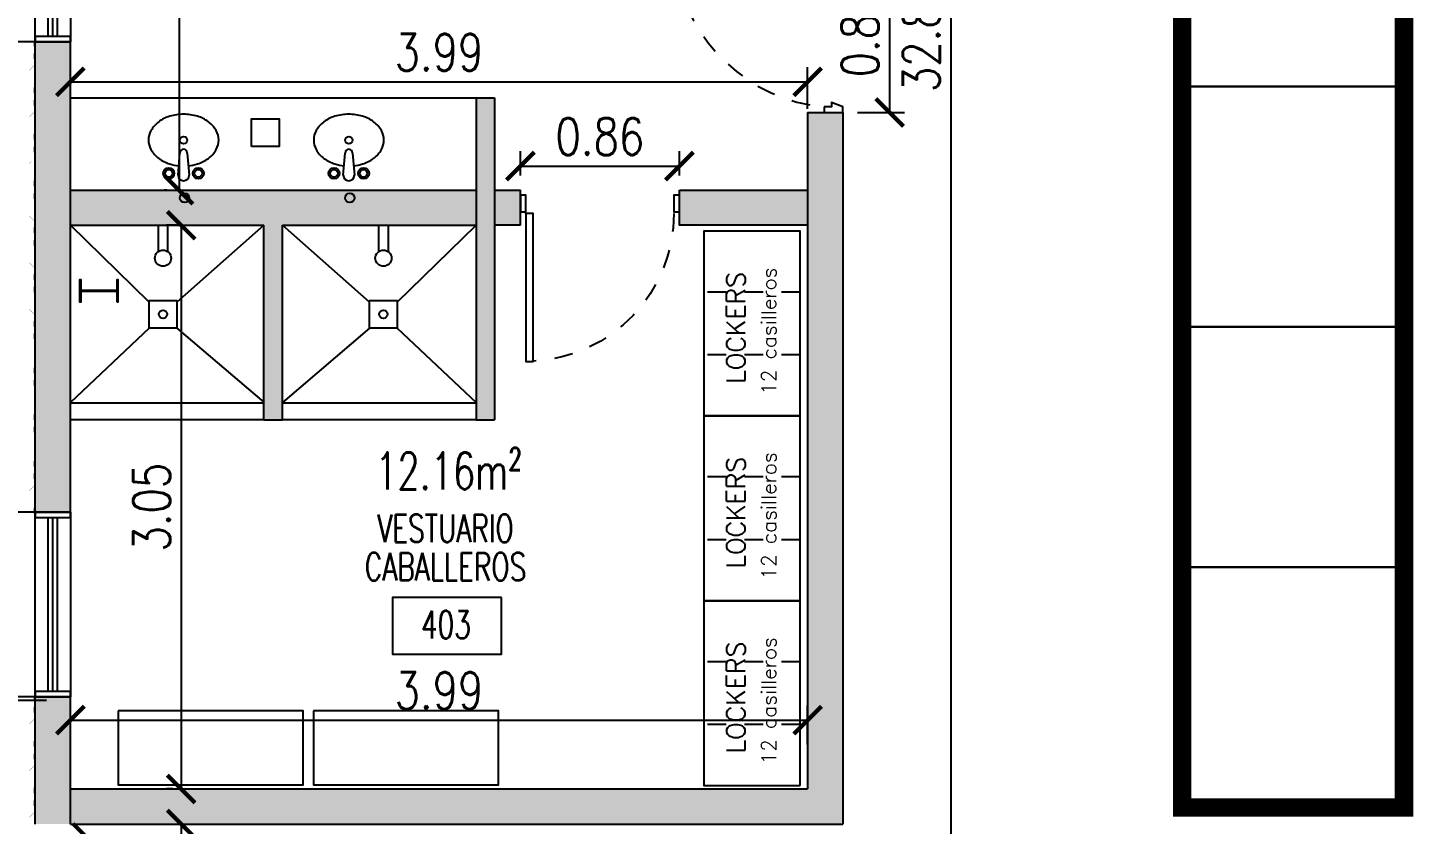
# Model space of a CAD drawing. Header units: millimetres. Extents: x -129 to 3172, y -143 to 919.
# Drawn here: x -53.43 to -45.94, y 16.71 to 21.02 of the extents above; entities that cross this region are included whole.
import ezdxf
from ezdxf.enums import TextEntityAlignment as Align

# ---------------------------------------------------------------- set-up
doc = ezdxf.new("R2010")
doc.units = ezdxf.units.MM
doc.header["$LTSCALE"] = 0.1
for name, pattern in [('DASHED2', [0.375, 0.25, -0.125]), ('HIDDEN', [9.525, 6.35, -3.175]), ('HIDDEN2', [0.1875, 0.125, -0.0625])]:
    doc.linetypes.add(name, pattern=pattern)
for name, color, linetype in [('A-CHAPA TRAPEZOIDAL', 3, 'Continuous'), ('A-CORDONES', 2, 'Continuous'), ('A-LADRILLO HUECO 12', 3, 'Continuous'), ('A-MURO BLOCK', 4, 'Continuous'), ('C-ALUMINIO', 140, 'Continuous'), ('C-MADERA', 8, 'Continuous'), ('E-GENERAL', 8, 'Continuous'), ('E-MOBILIARIO', 1, 'Continuous'), ('E-REJILLAS', 8, 'Continuous'), ('E-SANITARIO', 8, 'Continuous'), ('E-TXT', 7, 'Continuous'), ('H-HATCH MURO', 252, 'Continuous'), ('MET-COLUMNA METALICA', 3, 'Continuous'), ('P-PINT VIAL AMARILLA', 9, 'Continuous'), ('R-CUADRO REF', 1, 'Continuous'), ('R-NOMBRE LOCAL', 7, 'Continuous'), ('zA-COTAS', 1, 'Continuous'), ('zA-TXT SUPS', 2, 'Continuous')]:
    doc.layers.add(name, color=color, linetype=linetype)
doc.styles.add('ROMANS', font='ROMANS.SHX', dxfattribs={"width": 0.8, "height": 0.2})
doc.styles.add('VAUX', font='romans.shx', dxfattribs={"width": 0.85})
doc.dimstyles.new('COTA 1-125', dxfattribs={"dimtxt": 0.2, "dimasz": 0.15, "dimexe": 0.08, "dimexo": 0.08, "dimgap": 0.06, "dimtad": 1, "dimzin": 0, "dimdsep": 46, "dimtxsty": 'ROMANS', "dimblk": 'ARCHTICK', "dimcen": 0, "dimclrd": 256, "dimclre": 8, "dimclrt": 3, "dimadec": 0, "dimazin": 0, "dimtfac": 1, "dimtofl": 0, "dimtmove": 0, "dimatfit": 3, "dimldrblk": 'ARCHTICK', "dimfxl": 1, "dimtolj": 1, "dimtzin": 0, "dimlwd": -1, "dimlwe": -1, "dimarcsym": 0})

# ---------------------------------------------------------------- blocks, each defined once
blk = doc.blocks.new('COL MET 20')
at = {"layer": 'MET-COLUMNA METALICA'}
blk.add_hatch(color=256, dxfattribs=at).paths.add_polyline_path([(-0.0971, -0.0036, -0.414214), (-0.0935, 0), (0.0935, 0, -0.414214), (0.0971, -0.0036), (0.0971, -0.0568), (0.1045, -0.0568), (0.1045, 0.0615), (0.0971, 0.0615), (0.0971, 0.0083, -0.414214), (0.0935, 0.0047), (-0.0935, 0.0047, -0.414214), (-0.0971, 0.0083), (-0.0971, 0.0615), (-0.1045, 0.0615), (-0.1045, -0.0568), (-0.0971, -0.0568)])
blk.add_lwpolyline([(-0.0971, -0.0568), (-0.1045, -0.0568), (-0.1045, 0.0615), (-0.0971, 0.0615), (-0.0971, 0.0083, 0.414214), (-0.0935, 0.0047), (0.0935, 0.0047, 0.414214), (0.0971, 0.0083), (0.0971, 0.0615), (0.1045, 0.0615), (0.1045, -0.0568), (0.0971, -0.0568), (0.0971, -0.0036, 0.414214), (0.0935, 0), (-0.0935, 0, 0.414214), (-0.0971, -0.0036)], format="xyb", close=True, dxfattribs=at)
blk = doc.blocks.new('P MADERA 086')
at = {"layer": 'C-MADERA'}
for p, q in [((0.0344, 0.1032), (0.0344, 0.9, 0.0208)), ((0.0344, 0.9, 0.0208), (0.0815, 0.9, 0.0208)), ((0.0815, 0.9, 0.0208), (0.0815, 0.1032)), ((0.0203, 0.8657, 0.0208), (0.0204, 0.8672, 0.0208)), ((0.0203, 0.8064, 0.0208), (0.0203, 0.8657, 0.0208)), ((0.0204, 0.8672, 0.0208), (0.0208, 0.8687, 0.0208)), ((0.0208, 0.8687, 0.0208), (0.0215, 0.8701, 0.0208)), ((0.0215, 0.8701, 0.0208), (0.0224, 0.8714, 0.0208)), ((0.0224, 0.8714, 0.0208), (0.0235, 0.8725, 0.0208)), ((0.0235, 0.8725, 0.0208), (0.0247, 0.8734, 0.0208)), ((0.0247, 0.8734, 0.0208), (0.0261, 0.8741, 0.0208)), ((0.0261, 0.8741, 0.0208), (0.0277, 0.8745, 0.0208)), ((0.0277, 0.8605, 0.0208), (0.0276, 0.86, 0.0208)), ((0.0276, 0.86, 0.0208), (0.0276, 0.8596, 0.0208)), ((0.0276, 0.8596, 0.0208), (0.0276, 0.8064, 0.0208)), ((0.0277, 0.8745, 0.0208), (0.0292, 0.8746, 0.0208)), ((0.0279, 0.8609, 0.0208), (0.0277, 0.8605, 0.0208)), ((0.0282, 0.8613, 0.0208), (0.0279, 0.8609, 0.0208)), ((0.0285, 0.8616, 0.0208), (0.0282, 0.8613, 0.0208)), ((0.0289, 0.8619, 0.0208), (0.0285, 0.8616, 0.0208)), ((0.0293, 0.8621, 0.0208), (0.0289, 0.8619, 0.0208)), ((0.0292, 0.8746, 0.0208), (0.0319, 0.8746, 0.0208)), ((0.0298, 0.8622, 0.0208), (0.0293, 0.8621, 0.0208)), ((0.0302, 0.8623, 0.0208), (0.0298, 0.8622, 0.0208)), ((0.0319, 0.8623, 0.0208), (0.0302, 0.8623, 0.0208)), ((0.0319, 0.879, 0.0208), (0.0344, 0.879, 0.0208)), ((0.0344, 0.879, 0.0208), (0.0319, 0.879, 0.0208)), ((0.0319, 0.8746, 0.0208), (0.0319, 0.879, 0.0208)), ((0.0319, 0.8623, 0.0208), (0.0319, 0.8746, 0.0208)), ((0.0319, 0.856, 0.0208), (0.0319, 0.8623, 0.0208)), ((0.0344, 0.856, 0.0208), (0.0319, 0.856, 0.0208)), ((0.0344, 0.856, 0.0208), (0.0319, 0.856, 0.0208)), ((0.084, 0.879, 0.0208), (0.0815, 0.879, 0.0208)), ((0.0815, 0.879, 0.0208), (0.084, 0.879, 0.0208)), ((0.0815, 0.856, 0.0208), (0.084, 0.856, 0.0208)), ((0.0815, 0.856, 0.0208), (0.084, 0.856, 0.0208)), ((0.084, 0.8746, 0.0208), (0.084, 0.879, 0.0208)), ((0.084, 0.8623, 0.0208), (0.084, 0.8746, 0.0208)), ((0.0867, 0.8746, 0.0208), (0.084, 0.8746, 0.0208)), ((0.084, 0.8623, 0.0208), (0.0856, 0.8623, 0.0208)), ((0.084, 0.856, 0.0208), (0.084, 0.8623, 0.0208)), ((0.0856, 0.8623, 0.0208), (0.0861, 0.8622, 0.0208)), ((0.0861, 0.8622, 0.0208), (0.0865, 0.8621, 0.0208)), ((0.0865, 0.8621, 0.0208), (0.087, 0.8619, 0.0208)), ((0.0882, 0.8745, 0.0208), (0.0867, 0.8746, 0.0208)), ((0.087, 0.8619, 0.0208), (0.0874, 0.8616, 0.0208)), ((0.0874, 0.8616, 0.0208), (0.0877, 0.8613, 0.0208)), ((0.0877, 0.8613, 0.0208), (0.0879, 0.8609, 0.0208)), ((0.0879, 0.8609, 0.0208), (0.0881, 0.8605, 0.0208)), ((0.0881, 0.8605, 0.0208), (0.0883, 0.86, 0.0208)), ((0.0897, 0.8741, 0.0208), (0.0882, 0.8745, 0.0208)), ((0.0883, 0.86, 0.0208), (0.0883, 0.8596, 0.0208)), ((0.0883, 0.8596, 0.0208), (0.0883, 0.8064, 0.0208)), ((0.0912, 0.8734, 0.0208), (0.0897, 0.8741, 0.0208)), ((0.0924, 0.8725, 0.0208), (0.0912, 0.8734, 0.0208)), ((0.0935, 0.8714, 0.0208), (0.0924, 0.8725, 0.0208)), ((0.0944, 0.8701, 0.0208), (0.0935, 0.8714, 0.0208)), ((0.0951, 0.8687, 0.0208), (0.0944, 0.8701, 0.0208)), ((0.0955, 0.8672, 0.0208), (0.0951, 0.8687, 0.0208)), ((0.0956, 0.8657, 0.0208), (0.0955, 0.8672, 0.0208)), ((0.0956, 0.8064, 0.0208), (0.0956, 0.8657, 0.0208)), ((0.0205, 0.8057, 0.0208), (0.0203, 0.8064, 0.0208)), ((0.0209, 0.8051, 0.0208), (0.0205, 0.8057, 0.0208)), ((0.0213, 0.8046, 0.0208), (0.0209, 0.8051, 0.0208)), ((0.0219, 0.8042, 0.0208), (0.0213, 0.8046, 0.0208)), ((0.0226, 0.8039, 0.0208), (0.0219, 0.8042, 0.0208)), ((0.0232, 0.8037, 0.0208), (0.0226, 0.8039, 0.0208)), ((0.0239, 0.8036, 0.0208), (0.0232, 0.8037, 0.0208)), ((0.0246, 0.8037, 0.0208), (0.0239, 0.8036, 0.0208)), ((0.0253, 0.8039, 0.0208), (0.0246, 0.8037, 0.0208)), ((0.0259, 0.8042, 0.0208), (0.0253, 0.8039, 0.0208)), ((0.0265, 0.8046, 0.0208), (0.0259, 0.8042, 0.0208)), ((0.027, 0.8051, 0.0208), (0.0265, 0.8046, 0.0208)), ((0.0273, 0.8057, 0.0208), (0.027, 0.8051, 0.0208)), ((0.0276, 0.8064, 0.0208), (0.0273, 0.8057, 0.0208)), ((0.0883, 0.8064, 0.0208), (0.0885, 0.8057, 0.0208)), ((0.0885, 0.8057, 0.0208), (0.0889, 0.8051, 0.0208)), ((0.0889, 0.8051, 0.0208), (0.0894, 0.8046, 0.0208)), ((0.0894, 0.8046, 0.0208), (0.0899, 0.8042, 0.0208)), ((0.0899, 0.8042, 0.0208), (0.0906, 0.8039, 0.0208)), ((0.0906, 0.8039, 0.0208), (0.0912, 0.8037, 0.0208)), ((0.0912, 0.8037, 0.0208), (0.0919, 0.8036, 0.0208)), ((0.0919, 0.8036, 0.0208), (0.0926, 0.8037, 0.0208)), ((0.0926, 0.8037, 0.0208), (0.0933, 0.8039, 0.0208)), ((0.0933, 0.8039, 0.0208), (0.0939, 0.8042, 0.0208)), ((0.0939, 0.8042, 0.0208), (0.0945, 0.8046, 0.0208)), ((0.0945, 0.8046, 0.0208), (0.095, 0.8051, 0.0208)), ((0.095, 0.8051, 0.0208), (0.0953, 0.8057, 0.0208)), ((0.0953, 0.8057, 0.0208), (0.0956, 0.8064, 0.0208)), ((0.0815, 0.1032), (0.0344, 0.1032))]:
    blk.add_line(p, q, dxfattribs=at)
for points in [[(0.0312, 0.1), (0, 0.1), (0, 0), (0.0312, 0), (0.0537, 0.0612), (0.0312, 0.0612)], [(0.8286, 0.1), (0.8598, 0.1), (0.8598, 0), (0.8286, 0), (0.8061, 0.0612), (0.8286, 0.0612)]]:
    blk.add_lwpolyline(points, close=True, dxfattribs=at)
at = {"layer": 'C-MADERA', "color": 8, "linetype": 'DASHED2', "extrusion": (0, 0, -1)}
blk.add_ellipse((0.0846, 0.1525, 0.0096), major_axis=(-0.5415, 0.5897), ratio=0.868484, start_param=0.809199, end_param=2.30953, dxfattribs=at)
at = {"layer": 'C-MADERA', "extrusion": (0, 0, -1)}
blk.add_ellipse((0.0316, 0.1032), major_axis=(0.00195, 0.00195), ratio=1, start_param=1.570796326794897, end_param=7.853981633974483, dxfattribs=at)
blk = doc.blocks.new('N Local')
at = {"layer": 'R-CUADRO REF'}
blk.add_lwpolyline([(6337.1934, -934.8286), (6337.93, -934.8286), (6337.93, -935.2124), (6337.1934, -935.2124)], close=True, dxfattribs=at)
at = {"layer": 'R-CUADRO REF', "lineweight": 0, "style": 'VAUX', "width": 0.85}
blk.add_attdef('NUMERO', text='', height=0.1823, dxfattribs=at).set_placement((6337.5847, -935.1061), align=Align.CENTER)
at = {"layer": 'R-NOMBRE LOCAL', "lineweight": 0, "style": 'VAUX', "width": 0.85}
for p in [(6337.5718, -934.4549), (6337.5718, -934.7149)]:
    blk.add_attdef('NOMBRE', text='', height=0.1823, dxfattribs=at).set_placement(p, align=Align.CENTER)
blk = doc.blocks.new('Lockers')
at = {"layer": 'E-MOBILIARIO', "linetype": 'HIDDEN2'}
for p, q in [((1392.3206, 32.487), (1392.3206, 33.007)), ((1392.6606, 32.487), (1392.6606, 33.007))]:
    blk.add_line(p, q, dxfattribs=at)
at = {"layer": 'E-MOBILIARIO'}
blk.add_lwpolyline([(1391.9906, 32.487), (1392.9906, 32.487), (1392.9906, 33.007), (1391.9906, 33.007)], close=True, dxfattribs=at)
at = {"layer": 'E-TXT', "style": 'ROMANS'}
for s, height, p in [('LOCKERS', 0.1, (1392.1657, 32.784)), ('12 casilleros', 0.08, (1392.1044, 32.6158))]:
    blk.add_text(s, height=height, dxfattribs=at).set_placement(p)
blk = doc.blocks.new('LAVABO SANITARIO')
at = {"layer": 'E-SANITARIO'}
for p, q in [((-0.0147, -0.2427), (-0.0247, -0.1227)), ((0.0353, -0.1227), (0.0253, -0.2427))]:
    blk.add_line(p, q, dxfattribs=at)
for centre, radius in [((0, 0), 0.025), ((-0.0747, -0.1327), 0.03), ((-0.0747, -0.1327), 0.02), ((0.0853, -0.1327), 0.03), ((0.0853, -0.1327), 0.02), ((0.0053, -0.3127), 0.02)]:
    blk.add_circle(centre, radius, dxfattribs=at)
for centre, radius, start, end in [((0.0053, -0.1227), 0.03, 0, 180), ((-0.0391, -0.3358), 0.1517, 126.38435, 150.65761), ((-0.0122, -0.3722), 0.1969, 106.97271, 126.38435), ((0.0053, -0.4297), 0.257, 95.74499, 106.97271), ((0.0053, -0.4297), 0.257, 73.02729, 84.25501), ((0.0229, -0.3722), 0.1969, 53.61565, 73.02729), ((0.0497, -0.3358), 0.1517, 29.34239, 53.61565), ((-0.0802, -0.3127), 0.1045, 150.65761, 180), ((0.0053, -0.2427), 0.02, 180, 0), ((0.0908, -0.3127), 0.1045, 0, 29.34239), ((-0.0802, -0.3127), 0.1045, 180, 209.34239), ((-0.0391, -0.2896), 0.1517, 209.34239, 233.61565), ((0.0497, -0.2896), 0.1517, 306.38435, 330.65761), ((0.0908, -0.3127), 0.1045, 330.65761, 0), ((-0.0122, -0.2531), 0.1969, 233.61565, 253.02729), ((0.0053, -0.1957), 0.257, 253.02729, 270), ((0.0053, -0.1957), 0.257, 270, 286.97271), ((0.0229, -0.2531), 0.1969, 286.97271, 306.38435)]:
    blk.add_arc(centre, radius, start, end, dxfattribs=at)
blk = doc.blocks.new('P80i')
at = {"layer": 'C-ALUMINIO'}
for points in [[(0.03, 0.1), (0.03, 0.9), (0.07, 0.9), (0.07, 0.1)], [(0.03, 0.09), (0.03, 0), (0, 0), (0, 0.09)], [(0.86, 0.09), (0.86, 0), (0.83, 0), (0.83, 0.09)]]:
    blk.add_lwpolyline(points, close=True, dxfattribs=at)
blk.add_circle((0.0295, 0.0975, 0.0203), 0.00167, dxfattribs=at)
at = {"layer": 'C-ALUMINIO', "color": 8, "linetype": 'DASHED2'}
blk.add_arc((0.03, 0.1), 0.8, 0, 87.13402, dxfattribs=at)
blk = doc.blocks.new('15X15')
at = {"layer": 'E-REJILLAS', "elevation": -0.0017}
blk.add_lwpolyline([(1961.4181, 1185.014), (1961.5681, 1185.014), (1961.5681, 1184.864), (1961.4181, 1184.864)], close=True, dxfattribs=at)
blk = doc.blocks.new('_ARCHTICK')
at = {"color": 0, "linetype": 'ByBlock', "const_width": 0.15}
blk.add_lwpolyline([(-0.5, -0.5), (0.5, 0.5)], dxfattribs=at)
blk = doc.blocks.new('*D396')
at = {"layer": 'Defpoints', "color": 0, "transparency": 16777216}
for p in [(-52.5967, 23.2473, -0.0208), (-52.6107, 20.1443), (-52.5968, 20.1443, -0.0169)]:
    blk.add_point(p, dxfattribs=at)
at = {"layer": 'zA-COTAS', "color": 8, "linetype": 'HIDDEN', "transparency": 16777216}
for p, q in [((-52.6767, 23.2473), (-52.6907, 23.2473)), ((-52.6768, 20.1443), (-52.6907, 20.1443))]:
    blk.add_line(p, q, dxfattribs=at)
at = {"layer": 'zA-COTAS', "transparency": 16777216}
blk.add_line((-52.6107, 23.2473), (-52.6107, 20.1443), dxfattribs=at)
at = {"layer": 'zA-COTAS', "transparency": 16777216, "xscale": 0.15, "yscale": 0.15, "zscale": 0.15}
for p, rotation in [((-52.6107, 23.2473), 90), ((-52.6107, 20.1443), 270)]:
    blk.add_blockref('_ARCHTICK', p, dxfattribs=dict(at, rotation=rotation))
at = {"layer": 'zA-COTAS', "color": 3, "transparency": 16777216, "insert": (-52.7707, 21.6958), "char_height": 0.2, "attachment_point": 5, "rotation": 90, "style": 'ROMANS'}
blk.add_mtext('\\A1;3.10', dxfattribs=at)
blk = doc.blocks.new('*D397')
at = {"layer": 'Defpoints', "color": 0, "transparency": 16777216}
for p in [(-52.5454, 19.9543, -0.0219), (-52.599, 16.9043), (-52.5648, 16.9043, -0.0219)]:
    blk.add_point(p, dxfattribs=at)
at = {"layer": 'zA-COTAS', "color": 8, "linetype": 'HIDDEN', "transparency": 16777216}
for p, q in [((-52.6254, 19.9543), (-52.679, 19.9543)), ((-52.6448, 16.9043), (-52.679, 16.9043))]:
    blk.add_line(p, q, dxfattribs=at)
at = {"layer": 'zA-COTAS', "transparency": 16777216}
blk.add_line((-52.599, 19.9543), (-52.599, 16.9043), dxfattribs=at)
at = {"layer": 'zA-COTAS', "transparency": 16777216, "xscale": 0.15, "yscale": 0.15, "zscale": 0.15}
for p, rotation in [((-52.599, 19.9543), 90), ((-52.599, 16.9043), 270)]:
    blk.add_blockref('_ARCHTICK', p, dxfattribs=dict(at, rotation=rotation))
at = {"layer": 'zA-COTAS', "color": 3, "transparency": 16777216, "insert": (-52.759, 18.4293), "char_height": 0.2, "attachment_point": 5, "rotation": 90, "style": 'ROMANS'}
blk.add_mtext('\\A1;3.05', dxfattribs=at)
blk = doc.blocks.new('*D409')
at = {"layer": 'Defpoints', "color": 0, "transparency": 16777216}
for p in [(-49.2114, 17.2769), (-53.1984, 17.066, -0.0219), (-49.2114, 17.0659, -0.0156)]:
    blk.add_point(p, dxfattribs=at)
at = {"layer": 'zA-COTAS', "color": 8, "linetype": 'HIDDEN', "transparency": 16777216}
for p, q in [((-53.1984, 17.146), (-53.1984, 17.3569)), ((-49.2114, 17.1459), (-49.2114, 17.3569))]:
    blk.add_line(p, q, dxfattribs=at)
at = {"layer": 'zA-COTAS', "transparency": 16777216}
blk.add_line((-53.1984, 17.2769), (-49.2114, 17.2769), dxfattribs=at)
at = {"layer": 'zA-COTAS', "transparency": 16777216, "xscale": 0.15, "yscale": 0.15, "zscale": 0.15, "rotation": 180}
blk.add_blockref('_ARCHTICK', (-53.1984, 17.2769), dxfattribs=at)
at = {"layer": 'zA-COTAS', "transparency": 16777216, "xscale": 0.15, "yscale": 0.15, "zscale": 0.15}
blk.add_blockref('_ARCHTICK', (-49.2114, 17.2769), dxfattribs=at)
at = {"layer": 'zA-COTAS', "color": 3, "transparency": 16777216, "insert": (-51.2049, 17.4369), "char_height": 0.2, "attachment_point": 5, "style": 'ROMANS'}
blk.add_mtext('\\A1;3.99', dxfattribs=at)
blk = doc.blocks.new('*D410')
at = {"layer": 'Defpoints', "color": 0, "transparency": 16777216}
for p in [(-49.2114, 20.7307), (-53.1984, 20.5789, -0.0219), (-49.2114, 20.5043, -0.0219)]:
    blk.add_point(p, dxfattribs=at)
at = {"layer": 'zA-COTAS', "color": 8, "linetype": 'HIDDEN', "transparency": 16777216}
for p, q in [((-53.1984, 20.6589), (-53.1984, 20.8107)), ((-49.2114, 20.5843), (-49.2114, 20.8107))]:
    blk.add_line(p, q, dxfattribs=at)
at = {"layer": 'zA-COTAS', "transparency": 16777216}
blk.add_line((-53.1984, 20.7307), (-49.2114, 20.7307), dxfattribs=at)
at = {"layer": 'zA-COTAS', "transparency": 16777216, "xscale": 0.15, "yscale": 0.15, "zscale": 0.15, "rotation": 180}
blk.add_blockref('_ARCHTICK', (-53.1984, 20.7307), dxfattribs=at)
at = {"layer": 'zA-COTAS', "transparency": 16777216, "xscale": 0.15, "yscale": 0.15, "zscale": 0.15}
blk.add_blockref('_ARCHTICK', (-49.2114, 20.7307), dxfattribs=at)
at = {"layer": 'zA-COTAS', "color": 3, "transparency": 16777216, "insert": (-51.2049, 20.8907), "char_height": 0.2, "attachment_point": 5, "style": 'ROMANS'}
blk.add_mtext('\\A1;3.99', dxfattribs=at)
blk = doc.blocks.new('*D421')
at = {"layer": 'Defpoints', "color": 0, "transparency": 16777216}
for p in [(-48.4367, 37.3866, 0.0017), (-48.4367, 4.5807), (-48.2227, 4.5807, -0.0201)]:
    blk.add_point(p, dxfattribs=at)
at = {"layer": 'zA-COTAS', "transparency": 16777216}
blk.add_line((-48.4367, 37.3866), (-48.4367, 4.5807), dxfattribs=at)
at = {"layer": 'zA-COTAS', "color": 8, "linetype": 'HIDDEN', "transparency": 16777216}
blk.add_line((-48.3027, 4.5807), (-48.5167, 4.5807), dxfattribs=at)
at = {"layer": 'zA-COTAS', "transparency": 16777216, "xscale": 0.15, "yscale": 0.15, "zscale": 0.15}
for p, rotation in [((-48.4367, 37.3866), 90), ((-48.4367, 4.5807), 270)]:
    blk.add_blockref('_ARCHTICK', p, dxfattribs=dict(at, rotation=rotation))
at = {"layer": 'zA-COTAS', "color": 3, "transparency": 16777216, "insert": (-48.5967, 20.9836), "char_height": 0.2, "attachment_point": 5, "rotation": 90, "style": 'ROMANS'}
blk.add_mtext('\\A1;32.81', dxfattribs=at)
blk = doc.blocks.new('*D493')
at = {"layer": 'Defpoints', "color": 0, "transparency": 16777216}
for p in [(-52.599, 16.7143, -0.0211), (-52.599, 14.5609, 0.0129), (-52.599, 14.5609)]:
    blk.add_point(p, dxfattribs=at)
at = {"layer": 'zA-COTAS', "color": 8, "linetype": 'HIDDEN', "transparency": 16777216}
for p, q in [((-52.679, 16.7143), (-52.679, 16.7143)), ((-52.519, 14.5609), (-52.519, 14.5609))]:
    blk.add_line(p, q, dxfattribs=at)
at = {"layer": 'zA-COTAS', "transparency": 16777216}
blk.add_line((-52.599, 16.7143), (-52.599, 14.5609), dxfattribs=at)
at = {"layer": 'zA-COTAS', "transparency": 16777216, "xscale": 0.15, "yscale": 0.15, "zscale": 0.15}
for p, rotation in [((-52.599, 16.7143), 90), ((-52.599, 14.5609), 270)]:
    blk.add_blockref('_ARCHTICK', p, dxfattribs=dict(at, rotation=rotation))
at = {"layer": 'zA-COTAS', "color": 3, "transparency": 16777216, "insert": (-52.759, 15.6376), "char_height": 0.2, "attachment_point": 5, "rotation": 90, "style": 'ROMANS'}
blk.add_mtext('\\A1;2.15', dxfattribs=at)
blk = doc.blocks.new('carp alum 060 1')
at = {"layer": 'C-ALUMINIO'}
for points in [[(0, 0), (-0.19, 0), (-0.19, -1), (0, -1)], [(-0.19, 0), (0, 0), (0, -0.03), (-0.19, -0.03)]]:
    blk.add_lwpolyline(points, close=True, dxfattribs=at)
for points in [[(-0.19, -0.03), (-0.19, 0)], [(-0.12, -0.03), (-0.12, -0.97)], [(-0.095, -0.03), (-0.095, -0.97)], [(-0.07, -0.03), (-0.07, -0.97)]]:
    blk.add_lwpolyline(points, dxfattribs=at)
at = {"layer": 'C-ALUMINIO', "elevation": 0.0129}
blk.add_lwpolyline([(-0.19, -0.97), (0, -0.97), (0, -1), (-0.19, -1)], close=True, dxfattribs=at)
blk = doc.blocks.new('*D538')
at = {"layer": 'Defpoints', "color": 0, "transparency": 16777216}
for p in [(-53.2167, 16.6422), (-53.2484, 14.7867), (-53.1098, 14.7867)]:
    blk.add_point(p, dxfattribs=at)
at = {"layer": 'zA-COTAS', "color": 8, "linetype": 'HIDDEN', "transparency": 16777216}
for p, q in [((-53.1367, 16.6422), (-53.0298, 16.6422)), ((-53.1684, 14.7867), (-53.0298, 14.7867))]:
    blk.add_line(p, q, dxfattribs=at)
at = {"layer": 'zA-COTAS', "transparency": 16777216}
blk.add_line((-53.1098, 16.6422), (-53.1098, 14.7867), dxfattribs=at)
at = {"layer": 'zA-COTAS', "transparency": 16777216, "xscale": 0.15, "yscale": 0.15, "zscale": 0.15}
for p, rotation in [((-53.1098, 16.6422), 90), ((-53.1098, 14.7867), 270)]:
    blk.add_blockref('_ARCHTICK', p, dxfattribs=dict(at, rotation=rotation))
at = {"layer": 'zA-COTAS', "color": 3, "transparency": 16777216, "insert": (-53.2698, 15.7144), "char_height": 0.2, "attachment_point": 5, "rotation": 90, "style": 'ROMANS'}
blk.add_mtext('\\A1;1.86', dxfattribs=at)
blk = doc.blocks.new('*D502')
at = {"layer": 'Defpoints', "color": 0, "transparency": 16777216}
for p in [(-53.6168, 18.4027), (-53.165, 18.4027), (-53.165, 17.4027)]:
    blk.add_point(p, dxfattribs=at)
at = {"layer": 'zA-COTAS', "color": 8, "linetype": 'HIDDEN', "transparency": 16777216}
for p, q in [((-53.245, 18.4027), (-53.6968, 18.4027)), ((-53.245, 17.4027), (-53.6968, 17.4027))]:
    blk.add_line(p, q, dxfattribs=at)
at = {"layer": 'zA-COTAS', "transparency": 16777216}
blk.add_line((-53.6168, 17.4027), (-53.6168, 18.4027), dxfattribs=at)
at = {"layer": 'zA-COTAS', "transparency": 16777216, "xscale": 0.15, "yscale": 0.15, "zscale": 0.15}
for p, rotation in [((-53.6168, 18.4027), 90), ((-53.6168, 17.4027), 270)]:
    blk.add_blockref('_ARCHTICK', p, dxfattribs=dict(at, rotation=rotation))
at = {"layer": 'zA-COTAS', "color": 3, "transparency": 16777216, "insert": (-53.7768, 17.9027), "char_height": 0.2, "attachment_point": 5, "rotation": 90, "style": 'ROMANS'}
blk.add_mtext('\\A1;1.00', dxfattribs=at)
blk = doc.blocks.new('*D503')
at = {"layer": 'Defpoints', "color": 0, "transparency": 16777216}
for p in [(-53.6168, 21.9466), (-53.165, 21.9466), (-53.165, 20.9466)]:
    blk.add_point(p, dxfattribs=at)
at = {"layer": 'zA-COTAS', "color": 8, "linetype": 'HIDDEN', "transparency": 16777216}
for p, q in [((-53.245, 21.9466), (-53.6968, 21.9466)), ((-53.245, 20.9466), (-53.6968, 20.9466))]:
    blk.add_line(p, q, dxfattribs=at)
at = {"layer": 'zA-COTAS', "transparency": 16777216}
blk.add_line((-53.6168, 20.9466), (-53.6168, 21.9466), dxfattribs=at)
at = {"layer": 'zA-COTAS', "transparency": 16777216, "xscale": 0.15, "yscale": 0.15, "zscale": 0.15}
for p, rotation in [((-53.6168, 21.9466), 90), ((-53.6168, 20.9466), 270)]:
    blk.add_blockref('_ARCHTICK', p, dxfattribs=dict(at, rotation=rotation))
at = {"layer": 'zA-COTAS', "color": 3, "transparency": 16777216, "insert": (-53.7768, 21.4466), "char_height": 0.2, "attachment_point": 5, "rotation": 90, "style": 'ROMANS'}
blk.add_mtext('\\A1;1.00', dxfattribs=at)
blk = doc.blocks.new('*D508')
at = {"layer": 'Defpoints', "color": 0, "transparency": 16777216}
for p in [(-49.0214, 21.4246), (-49.0215, 20.5646), (-48.7676, 20.5646)]:
    blk.add_point(p, dxfattribs=at)
at = {"layer": 'zA-COTAS', "color": 8, "linetype": 'HIDDEN', "transparency": 16777216}
for p, q in [((-48.9414, 21.4246), (-48.6876, 21.4246)), ((-48.9415, 20.5646), (-48.6876, 20.5646))]:
    blk.add_line(p, q, dxfattribs=at)
at = {"layer": 'zA-COTAS', "transparency": 16777216}
blk.add_line((-48.7676, 21.4246), (-48.7676, 20.5646), dxfattribs=at)
at = {"layer": 'zA-COTAS', "transparency": 16777216, "xscale": 0.15, "yscale": 0.15, "zscale": 0.15}
for p, rotation in [((-48.7676, 21.4246), 90), ((-48.7676, 20.5646), 270)]:
    blk.add_blockref('_ARCHTICK', p, dxfattribs=dict(at, rotation=rotation))
at = {"layer": 'zA-COTAS', "color": 3, "transparency": 16777216, "insert": (-48.9276, 20.9946), "char_height": 0.2, "attachment_point": 5, "rotation": 90, "style": 'ROMANS'}
blk.add_mtext('\\A1;0.86', dxfattribs=at)
blk = doc.blocks.new('*D543')
at = {"layer": 'Defpoints', "color": 0, "transparency": 16777216}
for p in [(-49.9048, 20.2746), (-50.7648, 20.1443), (-49.9048, 20.1443)]:
    blk.add_point(p, dxfattribs=at)
at = {"layer": 'zA-COTAS', "color": 8, "linetype": 'HIDDEN', "transparency": 16777216}
for p, q in [((-50.7648, 20.2243), (-50.7648, 20.3546)), ((-49.9048, 20.2243), (-49.9048, 20.3546))]:
    blk.add_line(p, q, dxfattribs=at)
at = {"layer": 'zA-COTAS', "transparency": 16777216}
blk.add_line((-50.7648, 20.2746), (-49.9048, 20.2746), dxfattribs=at)
at = {"layer": 'zA-COTAS', "transparency": 16777216, "xscale": 0.15, "yscale": 0.15, "zscale": 0.15, "rotation": 180}
blk.add_blockref('_ARCHTICK', (-50.7648, 20.2746), dxfattribs=at)
at = {"layer": 'zA-COTAS', "transparency": 16777216, "xscale": 0.15, "yscale": 0.15, "zscale": 0.15}
blk.add_blockref('_ARCHTICK', (-49.9048, 20.2746), dxfattribs=at)
at = {"layer": 'zA-COTAS', "color": 3, "transparency": 16777216, "insert": (-50.3348, 20.4346), "char_height": 0.2, "attachment_point": 5, "style": 'ROMANS'}
blk.add_mtext('\\A1;0.86', dxfattribs=at)

msp = doc.modelspace()

# ---------------------------------------------------------------- hatches: boundary and pattern name
at = {"layer": 'H-HATCH MURO'}
h = msp.add_hatch(color=256, dxfattribs=at)
h.dxf.hatch_style = 1
h.paths.add_polyline_path([(-53.3884, 32.2287), (-53.1984, 32.2287), (-53.1984, 33.6785), (-53.3884, 33.6785)])
h.paths.add_polyline_path([(-53.3884, 25.8739), (-53.1984, 25.8739), (-53.1984, 31.2287), (-53.3884, 31.2287), (-53.3884, 29.2303), (-53.1984, 29.2303), (-53.1984, 28.2303), (-53.3884, 28.2303)])
h.paths.add_polyline_path([(-53.3884, 21.9466), (-53.1984, 21.9466), (-53.1984, 24.8739), (-53.3884, 24.8739)])
h.paths.add_polyline_path([(-53.3884, 18.4027), (-53.1984, 18.4027), (-53.1984, 20.9466), (-53.3884, 20.9466)])
h.paths.add_polyline_path([(-53.1984, 17.4027), (-53.3884, 17.4027), (-53.3884, 16.7143), (-53.1984, 16.7143)])
h = msp.add_hatch(color=256, dxfattribs=at)
h.paths.add_polyline_path([(-49.2114, 21.4243), (-49.2114, 25.329), (-49.0215, 25.329), (-49.0214, 21.4243)])
h.paths.add_polyline_path([(-49.2114, 20.5646), (-49.2114, 16.9043), (-49.0215, 16.7143), (-49.0214, 20.5646)])
h.paths.add_polyline_path([(-49.9048, 20.1443), (-49.9048, 19.9543), (-49.2114, 19.9543), (-49.2114, 20.1443)])
h.paths.add_polyline_path([(-53.1984, 16.7143), (-53.1984, 16.9043), (-49.2114, 16.9043), (-49.0215, 16.7143)])
msp.add_hatch(color=256, dxfattribs=at).paths.add_polyline_path([(-53.1984, 19.9543), (-52.1516, 19.9543), (-52.1516, 18.9011), (-52.0516, 18.9011), (-52.0516, 19.9543), (-51.0047, 19.9543), (-51.0047, 18.9011), (-50.9047, 18.9011), (-50.9047, 19.9543), (-50.7648, 19.9543), (-50.7648, 20.1443), (-50.9047, 20.1443), (-50.9047, 20.6443), (-51.0047, 20.6443), (-51.0047, 20.1443), (-53.1984, 20.1443)])

# ---------------------------------------------------------------- linework, layer by layer
at = {"layer": 'A-CHAPA TRAPEZOIDAL'}
for points in [[(-53.3922, 20.9602, 0.0006, 0.0006, 0), (-53.3922, 20.9569, 0.0006, 0.0006, 0), (-53.3962, 20.9529, 0.0006, 0.0006, 0), (-53.3962, 20.9229, 0.0006, 0.0006, 0), (-53.3922, 20.9189, 0.0006, 0.0006, 0), (-53.3922, 20.8889, 0.0006, 0.0006, 0), (-53.3962, 20.8849, 0.0006, 0.0006, 0), (-53.3962, 20.8549, 0.0006, 0.0006, 0), (-53.3922, 20.8509, 0.0006, 0.0006, 0), (-53.3922, 20.8209, 0.0006, 0.0006, 0), (-53.4205, 20.7926, 0.0006, 0.0006, 0), (-53.4205, 20.7626, 0.0006, 0.0006, 0), (-53.3922, 20.7343, 0.0006, 0.0006, 0), (-53.3922, 20.7043, 0.0006, 0.0006, 0), (-53.3962, 20.7003, 0.0006, 0.0006, 0), (-53.3962, 20.6703, 0.0006, 0.0006, 0), (-53.3922, 20.6663, 0.0006, 0.0006, 0), (-53.3922, 20.6363, 0.0006, 0.0006, 0), (-53.3962, 20.6323, 0.0006, 0.0006, 0), (-53.3962, 20.6023, 0.0006, 0.0006, 0), (-53.3922, 20.5983, 0.0006, 0.0006, 0), (-53.3922, 20.5683, 0.0006, 0.0006, 0), (-53.4205, 20.54, 0.0006, 0.0006, 0), (-53.4205, 20.51, 0.0006, 0.0006, 0), (-53.3922, 20.4817, 0.0006, 0.0006, 0), (-53.3922, 20.4517, 0.0006, 0.0006, 0), (-53.3962, 20.4477, 0.0006, 0.0006, 0), (-53.3962, 20.4177, 0.0006, 0.0006, 0), (-53.3922, 20.4137, 0.0006, 0.0006, 0), (-53.3922, 20.3837, 0.0006, 0.0006, 0), (-53.3962, 20.3797, 0.0006, 0.0006, 0), (-53.3962, 20.3497, 0.0006, 0.0006, 0), (-53.3922, 20.3457, 0.0006, 0.0006, 0), (-53.3922, 20.3157, 0.0006, 0.0006, 0), (-53.4205, 20.2875, 0.0006, 0.0006, 0), (-53.4205, 20.2575, 0.0006, 0.0006, 0), (-53.3922, 20.2292, 0.0006, 0.0006, 0), (-53.3922, 20.1992, 0.0006, 0.0006, 0), (-53.3962, 20.1952, 0.0006, 0.0006, 0), (-53.3962, 20.1652, 0.0006, 0.0006, 0), (-53.3922, 20.1612, 0.0006, 0.0006, 0), (-53.3922, 20.1312, 0.0006, 0.0006, 0), (-53.3962, 20.1272, 0.0006, 0.0006, 0), (-53.3962, 20.0972, 0.0006, 0.0006, 0), (-53.3922, 20.0932, 0.0006, 0.0006, 0), (-53.3922, 20.0632, 0.0006, 0.0006, 0), (-53.4205, 20.0349, 0.0006, 0.0006, 0), (-53.4205, 20.0049, 0.0006, 0.0006, 0), (-53.3922, 19.9766, 0.0006, 0.0006, 0), (-53.3922, 19.9466, 0.0006, 0.0006, 0), (-53.3962, 19.9426, 0.0006, 0.0006, 0), (-53.3962, 19.9126, 0.0006, 0.0006, 0), (-53.3922, 19.9086, 0.0006, 0.0006, 0), (-53.3922, 19.8786, 0.0006, 0.0006, 0), (-53.3962, 19.8746, 0.0006, 0.0006, 0), (-53.3962, 19.8446, 0.0006, 0.0006, 0), (-53.3922, 19.8406, 0.0006, 0.0006, 0), (-53.3922, 19.8106, 0.0006, 0.0006, 0), (-53.4205, 19.7823, 0.0006, 0.0006, 0), (-53.4205, 19.7523, 0.0006, 0.0006, 0), (-53.3922, 19.724, 0, 0, 0)], [(-53.3922, 19.724, 0.0006, 0.0006, 0), (-53.3922, 19.694, 0.0006, 0.0006, 0), (-53.3962, 19.69, 0.0006, 0.0006, 0), (-53.3962, 19.6595, 0.0006, 0.0006, 0), (-53.3922, 19.6555, 0.0006, 0.0006, 0), (-53.3922, 19.6255, 0.0006, 0.0006, 0), (-53.3962, 19.6215, 0.0006, 0.0006, 0), (-53.3962, 19.5915, 0.0006, 0.0006, 0), (-53.3922, 19.5875, 0.0006, 0.0006, 0), (-53.3922, 19.5575, 0.0006, 0.0006, 0), (-53.4205, 19.5292, 0.0006, 0.0006, 0), (-53.4205, 19.4992, 0.0006, 0.0006, 0), (-53.3922, 19.4709, 0.0006, 0.0006, 0), (-53.3922, 19.4409, 0.0006, 0.0006, 0), (-53.3962, 19.4369, 0.0006, 0.0006, 0), (-53.3962, 19.4069, 0.0006, 0.0006, 0), (-53.3922, 19.4029, 0.0006, 0.0006, 0), (-53.3922, 19.3729, 0.0006, 0.0006, 0), (-53.3962, 19.3689, 0.0006, 0.0006, 0), (-53.3962, 19.3389, 0.0006, 0.0006, 0), (-53.3922, 19.3349, 0.0006, 0.0006, 0), (-53.3922, 19.3049, 0.0006, 0.0006, 0), (-53.4205, 19.2766, 0.0006, 0.0006, 0), (-53.4205, 19.2466, 0.0006, 0.0006, 0), (-53.3922, 19.2183, 0.0006, 0.0006, 0), (-53.3922, 19.1883, 0.0006, 0.0006, 0), (-53.3962, 19.1843, 0.0006, 0.0006, 0), (-53.3962, 19.1543, 0.0006, 0.0006, 0), (-53.3922, 19.1503, 0.0006, 0.0006, 0), (-53.3922, 19.1203, 0.0006, 0.0006, 0), (-53.3962, 19.1163, 0.0006, 0.0006, 0), (-53.3962, 19.0863, 0.0006, 0.0006, 0), (-53.3922, 19.0823, 0.0006, 0.0006, 0), (-53.3922, 19.0523, 0.0006, 0.0006, 0), (-53.4205, 19.024, 0.0006, 0.0006, 0), (-53.4205, 18.994, 0.0006, 0.0006, 0), (-53.3922, 18.9658, 0.0006, 0.0006, 0), (-53.3922, 18.9358, 0.0006, 0.0006, 0), (-53.3962, 18.9318, 0.0006, 0.0006, 0), (-53.3962, 18.9018, 0.0006, 0.0006, 0), (-53.3922, 18.8978, 0.0006, 0.0006, 0), (-53.3922, 18.8678, 0.0006, 0.0006, 0), (-53.3962, 18.8638, 0.0006, 0.0006, 0), (-53.3962, 18.8338, 0.0006, 0.0006, 0), (-53.3922, 18.8298, 0.0006, 0.0006, 0), (-53.3922, 18.7998, 0.0006, 0.0006, 0), (-53.4205, 18.7715, 0.0006, 0.0006, 0), (-53.4205, 18.7415, 0.0006, 0.0006, 0), (-53.3922, 18.7132, 0.0006, 0.0006, 0), (-53.3922, 18.6832, 0.0006, 0.0006, 0), (-53.3962, 18.6792, 0.0006, 0.0006, 0), (-53.3962, 18.6492, 0.0006, 0.0006, 0), (-53.3922, 18.6452, 0.0006, 0.0006, 0), (-53.3922, 18.6152, 0.0006, 0.0006, 0), (-53.3962, 18.6112, 0.0006, 0.0006, 0), (-53.3962, 18.5812, 0.0006, 0.0006, 0), (-53.3922, 18.5772, 0.0006, 0.0006, 0), (-53.3922, 18.5472, 0.0006, 0.0006, 0), (-53.4205, 18.5189, 0.0006, 0.0006, 0), (-53.4205, 18.4889, 0.0006, 0.0006, 0), (-53.3922, 18.4606, 0.0006, 0.0006, 0), (-53.3922, 18.4306, 0.0006, 0.0006, 0), (-53.3962, 18.4266, 0.0006, 0.0006, 0), (-53.3962, 18.3966, 0.0006, 0.0006, 0), (-53.3922, 18.3926, 0.0006, 0.0006, 0), (-53.3922, 18.3866, 0.0006, 0.0006, 0)], [(-53.3962, 17.4076, 0.0006, 0.0006, 0), (-53.3962, 17.3863, 0.0006, 0.0006, 0), (-53.3922, 17.3823, 0.0006, 0.0006, 0), (-53.3922, 17.3523, 0.0006, 0.0006, 0), (-53.3962, 17.3483, 0.0006, 0.0006, 0), (-53.3962, 17.3183, 0.0006, 0.0006, 0), (-53.3922, 17.3143, 0.0006, 0.0006, 0), (-53.3922, 17.2843, 0.0006, 0.0006, 0), (-53.4205, 17.2561, 0.0006, 0.0006, 0), (-53.4205, 17.2261, 0.0006, 0.0006, 0), (-53.3922, 17.1978, 0.0006, 0.0006, 0), (-53.3922, 17.1678, 0.0006, 0.0006, 0), (-53.3962, 17.1638, 0.0006, 0.0006, 0), (-53.3962, 17.1338, 0.0006, 0.0006, 0), (-53.3922, 17.1298, 0.0006, 0.0006, 0), (-53.3922, 17.0998, 0.0006, 0.0006, 0), (-53.3962, 17.0958, 0.0006, 0.0006, 0), (-53.3962, 17.0658, 0.0006, 0.0006, 0), (-53.3922, 17.0618, 0.0006, 0.0006, 0), (-53.3922, 17.0318, 0.0006, 0.0006, 0), (-53.4205, 17.0035, 0.0006, 0.0006, 0), (-53.4205, 16.9735, 0.0006, 0.0006, 0), (-53.3922, 16.9452, 0.0006, 0.0006, 0), (-53.3922, 16.9152, 0.0006, 0.0006, 0), (-53.3962, 16.9112, 0.0006, 0.0006, 0), (-53.3962, 16.8812, 0.0006, 0.0006, 0), (-53.3922, 16.8772, 0.0006, 0.0006, 0), (-53.3922, 16.8472, 0.0006, 0.0006, 0), (-53.3962, 16.8432, 0.0006, 0.0006, 0), (-53.3962, 16.8132, 0.0006, 0.0006, 0), (-53.3922, 16.8092, 0.0006, 0.0006, 0), (-53.3922, 16.7792, 0.0006, 0.0006, 0), (-53.4205, 16.7509, 0.0006, 0.0006, 0), (-53.4205, 16.7209, 0.0006, 0.0006, 0), (-53.3922, 16.6926, 0, 0, 0)]]:
    msp.add_lwpolyline(points, format="xyseb", dxfattribs=at)
at = {"layer": 'A-CORDONES', "elevation": 0.0004}
msp.add_lwpolyline([(-53.3284, 17.3824), (-57.0987, 17.3824), (-57.0987, 32.3713), (-53.3284, 32.3713)], dxfattribs=at)
at = {"layer": 'A-LADRILLO HUECO 12'}
for p, q in [((-51.0047, 20.6443), (-51.0047, 20.1443)), ((-51.0047, 20.6443), (-50.9047, 20.6443)), ((-51.0047, 20.6443), (-51.0047, 18.9011)), ((-50.9047, 20.6443), (-50.9047, 18.9011)), ((-53.1984, 20.1443), (-51.0047, 20.1443)), ((-50.9047, 20.1443), (-50.7648, 20.1443)), ((-50.7648, 19.9543), (-50.7648, 20.1443)), ((-53.1984, 19.9543), (-52.1516, 19.9543)), ((-52.1516, 18.9011), (-52.1516, 19.9543)), ((-52.0516, 19.9543), (-51.0047, 19.9543)), ((-52.0516, 18.9011), (-52.0516, 19.9543)), ((-51.0047, 19.9543), (-51.0047, 18.9011)), ((-50.7648, 19.9543), (-50.9047, 19.9543)), ((-52.1516, 18.9011), (-52.0516, 18.9011)), ((-51.0047, 18.9011), (-50.9047, 18.9011))]:
    msp.add_line(p, q, dxfattribs=at)
msp.add_lwpolyline([(-49.9048, 20.1443), (-49.2114, 20.1443), (-49.2114, 19.9543), (-49.9048, 19.9543)], close=True, dxfattribs=at)
at = {"layer": 'A-MURO BLOCK'}
for p, q in [((-53.1984, 20.9466), (-53.3884, 20.9466)), ((-49.2114, 20.5646), (-49.2114, 16.9043)), ((-53.1984, 18.4027), (-53.3884, 18.4027)), ((-53.1984, 17.4027), (-53.3884, 17.4027)), ((-53.1984, 16.9043), (-49.2114, 16.9043)), ((-53.1984, 16.7143), (-49.0214, 16.7143))]:
    msp.add_line(p, q, dxfattribs=at)
for points in [[(-53.3884, 18.4027), (-53.3884, 20.9466)], [(-53.1984, 18.4027), (-53.1984, 20.9466)], [(-49.2114, 20.5646), (-49.0214, 20.5646), (-49.0215, 16.7143)], [(-53.3884, 16.7143), (-53.3884, 17.4027)], [(-53.1984, 16.7143), (-53.1984, 17.4027)]]:
    msp.add_lwpolyline(points, dxfattribs=at)
at = {"layer": 'E-GENERAL'}
for p, q in [((-53.1984, 20.6443), (-50.9547, 20.6443)), ((-52.1516, 18.9918), (-53.1984, 18.9918)), ((-51.0047, 18.9918), (-52.0517, 18.9918)), ((-52.1516, 18.9011), (-53.1984, 18.9011)), ((-51.0047, 18.9011), (-52.0516, 18.9011))]:
    msp.add_line(p, q, dxfattribs=at)
for points in [[(-45.9857, 22.0045), (-47.1857, 22.0045), (-47.1857, 20.7045), (-45.9857, 20.7045)], [(-45.9857, 20.7045), (-47.1857, 20.7045), (-47.1857, 19.4045), (-45.9857, 19.4045)], [(-45.9857, 19.4045), (-47.1857, 19.4045), (-47.1857, 18.1045), (-45.9857, 18.1045)], [(-45.9857, 18.1045), (-47.1857, 18.1045), (-47.1857, 16.8045), (-45.9857, 16.8045)]]:
    msp.add_lwpolyline(points, close=True, dxfattribs=at)
for points in [[(-52.7725, 19.5385), (-53.1984, 19.9543)], [(-52.6225, 19.5385), (-52.1516, 19.9543)], [(-51.5806, 19.5385), (-52.0516, 19.9543)], [(-51.4306, 19.5385), (-51.0047, 19.9543)], [(-52.7722, 19.3981), (-53.1984, 18.995)], [(-52.6227, 19.3981), (-52.1511, 18.995)], [(-51.5804, 19.3981), (-52.0516, 18.995)], [(-51.4308, 19.3981), (-51.0042, 18.995)]]:
    msp.add_lwpolyline(points, dxfattribs=at)
for centre in [(-52.6975, 19.4731), (-51.5056, 19.4731)]:
    msp.add_circle(centre, 0.0223, dxfattribs=at)
at = {"layer": 'E-MOBILIARIO'}
for points in [[(-52.9395, 17.3274), (-52.9395, 16.9274), (-51.9395, 16.9274), (-51.9395, 17.3274)], [(-51.8838, 17.3274), (-51.8838, 16.9274), (-50.8838, 16.9274), (-50.8838, 17.3274)]]:
    msp.add_lwpolyline(points, close=True, dxfattribs=at)
at = {"layer": 'E-SANITARIO'}
for p, q in [((-52.7233, 19.9543), (-52.7233, 19.8123)), ((-52.6725, 19.9543), (-52.6725, 19.8123)), ((-51.5315, 19.9543), (-51.5315, 19.8123)), ((-51.4806, 19.9543), (-51.4806, 19.8123))]:
    msp.add_line(p, q, dxfattribs=at)
for centre in [(-52.6975, 19.7765), (-51.5056, 19.7765)]:
    msp.add_circle(centre, 0.0439, dxfattribs=at)
at = {"layer": 'P-PINT VIAL AMARILLA', "const_width": 0.1}
msp.add_lwpolyline([(-45.9857, 16.8045), (-45.9857, 29.8045), (-47.1857, 29.8045), (-47.1857, 16.8045)], close=True, dxfattribs=at)

# ---------------------------------------------------------------- block references
for name, p, rotation in [('LAVABO SANITARIO', (-52.5811, 20.1027), 180), ('LAVABO SANITARIO', (-51.6875, 20.1027), 180), ('15X15', (1132.7953, -1941.0379), 90), ('15X15', (1132.2415, -1942.02), 90), ('15X15', (1133.4334, -1942.02), 90)]:
    msp.add_blockref(name, p, dxfattribs=dict(rotation=rotation))
ref = msp.add_blockref('N Local', (5018.8878, 765.8035, -0.0066), dxfattribs=dict(xscale=-0.7999999999999545, yscale=0.8000000000000114, zscale=0.8))
ref.add_attrib('NUMERO', '403', dxfattribs={"layer": 'R-CUADRO REF', "lineweight": 0, "height": 0.15, "style": 'VAUX', "width": 0.7}).set_placement((-51.1673, 17.7187, -0.0066), align=Align.CENTER)
ref.add_attrib('NOMBRE', 'VESTUARIO', dxfattribs={"layer": 'R-NOMBRE LOCAL', "lineweight": 0, "height": 0.15, "style": 'VAUX', "width": 0.7}).set_placement((-51.1696, 18.2396, -0.0066), align=Align.CENTER)
ref.add_attrib('NOMBRE', 'CABALLEROS', dxfattribs={"layer": 'R-NOMBRE LOCAL', "lineweight": 0, "height": 0.15, "style": 'VAUX', "width": 0.7}).set_placement((-51.1696, 18.0317, -0.0066), align=Align.CENTER)
at = {"layer": 'C-ALUMINIO', "xscale": -1, "rotation": 180}
for name, p in [('carp alum 060 1', (-53.1984, 20.9466)), ('P80i', (-50.7648, 20.1178)), ('carp alum 060 1', (-53.1984, 17.4027))]:
    msp.add_blockref(name, p, dxfattribs=at)
at = {"layer": 'C-MADERA', "xscale": -1, "rotation": 90}
msp.add_blockref('P MADERA 086', (-49.0214, 21.4243), dxfattribs=at)
at = {"layer": 'E-MOBILIARIO', "rotation": 90}
for p in [(-16.7653, -1373.0677), (-16.7653, -1374.0677), (-16.7653, -1375.0677)]:
    msp.add_blockref('Lockers', p, dxfattribs=at)
at = {"layer": 'MET-COLUMNA METALICA', "xscale": -1}
msp.add_blockref('COL MET 20', (-53.0439, 19.5977, -0.0011), dxfattribs=at)

# ---------------------------------------------------------------- texts
at = {"layer": 'zA-TXT SUPS', "insert": (-53.3721, 18.7252, 0.0112), "char_height": 0.2, "width": 4.465041, "attachment_point": 1, "line_spacing_factor": 0.999789, "style": 'VAUX'}
msp.add_mtext('\\pi1.82252;{\\W0.7;12.16m²}', dxfattribs=at)

# ---------------------------------------------------------------- dimensions: what is measured, and where the dimension line sits
at = {"layer": 'zA-COTAS'}
for base, p1, p2, picture, middle in [((-48.4367, 4.5807, 0.0202), (-48.4367, 37.3866, 0.0219), (-48.2227, 4.5807, 0.0001), '*D421', (-48.5967, 20.9836, 0.0202)), ((-52.6107, 20.1443, 0.0219), (-52.5967, 23.2473, 0.0011), (-52.5968, 20.1443, 0.0049), '*D396', (-52.7707, 21.6958, 0.0219)), ((-53.6168, 21.9466, -0.0122), (-53.165, 20.9466, -0.0122), (-53.165, 21.9466, -0.0122), '*D503', (-53.7768, 21.4466, -0.0122)), ((-48.7676, 20.5646), (-49.0214, 21.4246), (-49.0215, 20.5646), '*D508', (-48.9276, 20.9946)), ((-52.599, 16.9043, 0.0219), (-52.5454, 19.9543), (-52.5648, 16.9043), '*D397', (-52.759, 18.4293, 0.0219)), ((-53.6168, 18.4027, -0.0122), (-53.165, 17.4027, -0.0122), (-53.165, 18.4027, -0.0122), '*D502', (-53.7768, 17.9027, -0.0122)), ((-52.599, 14.5609, 0.0219), (-52.599, 16.7143, 0.0008), (-52.599, 14.5609, 0.0347), '*D493', (-52.759, 15.6376, 0.0219)), ((-53.1098, 14.7867), (-53.2167, 16.6422), (-53.2484, 14.7867), '*D538', (-53.2698, 15.7144))]:
    dim = msp.add_linear_dim(base=base, p1=p1, p2=p2, angle=90, dimstyle='COTA 1-125', dxfattribs=at)
    dim.commit()
    dim.dimension.update_dxf_attribs({"geometry": picture, "text_midpoint": middle})
for base, p1, p2, picture, middle in [((-49.2114, 20.7307, 0.0219), (-53.1984, 20.5789), (-49.2114, 20.5043), '*D410', (-51.2049, 20.8907, 0.0219)), ((-49.9048, 20.2746), (-50.7648, 20.1443), (-49.9048, 20.1443), '*D543', (-50.3348, 20.4346)), ((-49.2114, 17.2769, 0.0219), (-53.1984, 17.066), (-49.2114, 17.0659, 0.0063), '*D409', (-51.2049, 17.4369, 0.0219))]:
    dim = msp.add_linear_dim(base=base, p1=p1, p2=p2, dimstyle='COTA 1-125', dxfattribs=at)
    dim.commit()
    dim.dimension.update_dxf_attribs({"geometry": picture, "text_midpoint": middle})

doc.saveas('drawing.dxf')
